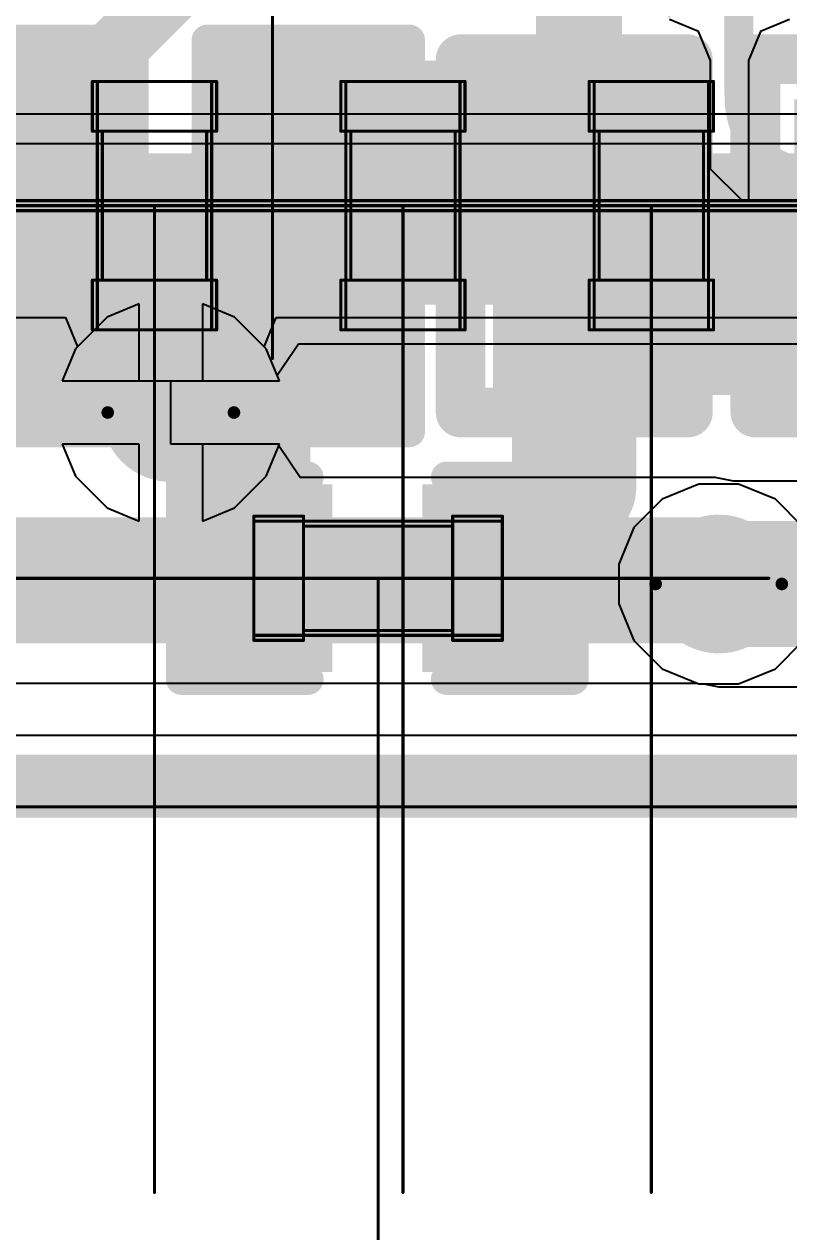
# Model space of a CAD drawing. Header units: inches. Extents: x 0 to 323, y -26 to 38.
# Drawn here: x 14.725 to 17.803, y -1.795 to 3.068 of the extents above; entities that cross this region are included whole.
import ezdxf

# ---------------------------------------------------------------- set-up
doc = ezdxf.new("R2010")
doc.units = ezdxf.units.IN
for name, color, linetype in [('Board Outline', 216, 'Continuous'), ('Bottom Layer', 5, 'Continuous'), ('Bottom Overlay', 54, 'Continuous'), ('Bottom Solder', 6, 'Continuous'), ('Drill Drawing', 1, 'Continuous'), ('GND', 76, 'Continuous'), ('Mechanical 3', 76, 'Continuous'), ('Power', 16, 'Continuous'), ('Top Layer', 1, 'Continuous'), ('Top Overlay', 2, 'Continuous'), ('Top Paste', 8, 'Continuous'), ('Top Solder', 216, 'Continuous'), ('Via Holes', 16, 'Continuous')]:
    doc.layers.add(name, color=color, linetype=linetype)
doc.styles.add('Arial', font='', dxfattribs={"height": 0.2})
doc.styles.get('Arial').set_extended_font_data('Arial')

# ---------------------------------------------------------------- blocks, each defined once
blk = doc.blocks.new('C___0402_13')
at = {"layer": 'Top Layer'}
for points in [[(-0.6985, -0.3175), (-0.6985, 0.3175), (-0.2413, 0.3175), (-0.2413, -0.3175)], [(0.2413, -0.3175), (0.2413, 0.3175), (0.6985, 0.3175), (0.6985, -0.3175)]]:
    blk.add_hatch(color=1, dxfattribs=at).paths.add_polyline_path(points)
at = {"layer": 'Top Paste'}
for points in [[(-0.6985, -0.3175), (-0.6985, 0.3175), (-0.2413, 0.3175), (-0.2413, -0.3175)], [(0.2413, -0.3175), (0.2413, 0.3175), (0.6985, 0.3175), (0.6985, -0.3175)]]:
    blk.add_hatch(color=8, dxfattribs=at).paths.add_polyline_path(points)
at = {"layer": 'Top Solder'}
for points in [[(-0.7585, -0.3775), (-0.7585, 0.3775), (-0.1813, 0.3775), (-0.1813, -0.3775)], [(0.1813, -0.3775), (0.1813, 0.3775), (0.7585, 0.3775), (0.7585, -0.3775)]]:
    blk.add_hatch(color=216, dxfattribs=at).paths.add_polyline_path(points)
at = {"layer": 'Top Overlay', "const_width": 0.127}
for points in [[(-0.2794, 0.4064), (-0.7874, 0.4064)], [(-0.7874, -0.4064), (-0.7874, 0.4064)], [(0.7874, 0.4064), (0.2794, 0.4064)], [(0.7874, -0.4064), (0.7874, 0.4064)], [(-0.2794, -0.4064), (-0.7874, -0.4064)], [(0.7874, -0.4064), (0.2794, -0.4064)]]:
    blk.add_lwpolyline(points, dxfattribs=at)
at = {"layer": 'Top Overlay', "const_width": 0.0635}
for points in [[(-0.8191, 0.4064, 1), (-0.7556, 0.4064, 1)], [(-0.8191, 0.4064, 1), (-0.7556, 0.4064, 1)], [(-0.3111, 0.4064, 1), (-0.2477, 0.4064, 1)], [(0.2477, 0.4064, 1), (0.3111, 0.4064, 1)], [(0.7556, 0.4064, 1), (0.8191, 0.4064, 1)], [(0.7556, 0.4064, 1), (0.8191, 0.4064, 1)], [(-0.8191, -0.4064, 1), (-0.7556, -0.4064, 1)], [(-0.8191, -0.4064, 1), (-0.7556, -0.4064, 1)], [(-0.3111, -0.4064, 1), (-0.2477, -0.4064, 1)], [(0.2477, -0.4064, 1), (0.3111, -0.4064, 1)], [(0.7556, -0.4064, 1), (0.8191, -0.4064, 1)], [(0.7556, -0.4064, 1), (0.8191, -0.4064, 1)]]:
    blk.add_lwpolyline(points, format="xyb", close=True, dxfattribs=at)
blk = doc.blocks.new('IND_0402_26')
at = {"layer": 'Top Layer'}
for points in [[(-0.55, 0.3), (-0.15, 0.3), (-0.15, -0.3), (-0.55, -0.3)], [(0.15, 0.3), (0.55, 0.3), (0.55, -0.3), (0.15, -0.3)]]:
    blk.add_hatch(color=1, dxfattribs=at).paths.add_polyline_path(points)
at = {"layer": 'Top Paste'}
for points in [[(-0.55, 0.3), (-0.15, 0.3), (-0.15, -0.3), (-0.55, -0.3)], [(0.15, 0.3), (0.55, 0.3), (0.55, -0.3), (0.15, -0.3)]]:
    blk.add_hatch(color=8, dxfattribs=at).paths.add_polyline_path(points)
at = {"layer": 'Top Solder'}
for points in [[(-0.55, 0.3), (-0.15, 0.3), (-0.15, -0.3), (-0.55, -0.3)], [(0.15, 0.3), (0.55, 0.3), (0.55, -0.3), (0.15, -0.3)]]:
    blk.add_hatch(color=216, dxfattribs=at).paths.add_polyline_path(points)
at = {"layer": 'Top Overlay', "const_width": 0.2}
for points in [[(-0.3048, 0.4572), (-0.7112, 0.4572)], [(-0.7112, -0.4572), (-0.7112, 0.4572)], [(0.7112, 0.4572), (-0.3048, 0.4572)], [(0.7112, -0.4572), (0.7112, 0.4572)], [(-0.3048, -0.4572), (-0.7112, -0.4572)], [(0.7112, -0.4572), (-0.3048, -0.4572)]]:
    blk.add_lwpolyline(points, dxfattribs=at)
at = {"layer": 'Top Overlay', "const_width": 0.1}
for points in [[(-0.7612, 0.4572, 1), (-0.6612, 0.4572, 1)], [(-0.7612, 0.4572, 1), (-0.6612, 0.4572, 1)], [(-0.3548, 0.4572, 1), (-0.2548, 0.4572, 1)], [(-0.3548, 0.4572, 1), (-0.2548, 0.4572, 1)], [(0.6612, 0.4572, 1), (0.7612, 0.4572, 1)], [(0.6612, 0.4572, 1), (0.7612, 0.4572, 1)], [(-0.7612, -0.4572, 1), (-0.6612, -0.4572, 1)], [(-0.7612, -0.4572, 1), (-0.6612, -0.4572, 1)], [(-0.3548, -0.4572, 1), (-0.2548, -0.4572, 1)], [(-0.3548, -0.4572, 1), (-0.2548, -0.4572, 1)], [(0.6612, -0.4572, 1), (0.7612, -0.4572, 1)], [(0.6612, -0.4572, 1), (0.7612, -0.4572, 1)]]:
    blk.add_lwpolyline(points, format="xyb", close=True, dxfattribs=at)
blk = doc.blocks.new('IND_0402_27')
at = {"layer": 'Top Layer'}
for points in [[(-0.55, 0.3), (-0.15, 0.3), (-0.15, -0.3), (-0.55, -0.3)], [(0.15, 0.3), (0.55, 0.3), (0.55, -0.3), (0.15, -0.3)]]:
    blk.add_hatch(color=1, dxfattribs=at).paths.add_polyline_path(points)
at = {"layer": 'Top Paste'}
for points in [[(-0.55, 0.3), (-0.15, 0.3), (-0.15, -0.3), (-0.55, -0.3)], [(0.15, 0.3), (0.55, 0.3), (0.55, -0.3), (0.15, -0.3)]]:
    blk.add_hatch(color=8, dxfattribs=at).paths.add_polyline_path(points)
at = {"layer": 'Top Solder'}
for points in [[(-0.55, 0.3), (-0.15, 0.3), (-0.15, -0.3), (-0.55, -0.3)], [(0.15, 0.3), (0.55, 0.3), (0.55, -0.3), (0.15, -0.3)]]:
    blk.add_hatch(color=216, dxfattribs=at).paths.add_polyline_path(points)
at = {"layer": 'Top Overlay', "const_width": 0.2}
for points in [[(-0.3048, 0.4572), (-0.7112, 0.4572)], [(-0.7112, -0.4572), (-0.7112, 0.4572)], [(0.7112, 0.4572), (-0.3048, 0.4572)], [(0.7112, -0.4572), (0.7112, 0.4572)], [(-0.3048, -0.4572), (-0.7112, -0.4572)], [(0.7112, -0.4572), (-0.3048, -0.4572)]]:
    blk.add_lwpolyline(points, dxfattribs=at)
at = {"layer": 'Top Overlay', "const_width": 0.1}
for points in [[(-0.7612, 0.4572, 1), (-0.6612, 0.4572, 1)], [(-0.7612, 0.4572, 1), (-0.6612, 0.4572, 1)], [(-0.3548, 0.4572, 1), (-0.2548, 0.4572, 1)], [(-0.3548, 0.4572, 1), (-0.2548, 0.4572, 1)], [(0.6612, 0.4572, 1), (0.7612, 0.4572, 1)], [(0.6612, 0.4572, 1), (0.7612, 0.4572, 1)], [(-0.7612, -0.4572, 1), (-0.6612, -0.4572, 1)], [(-0.7612, -0.4572, 1), (-0.6612, -0.4572, 1)], [(-0.3548, -0.4572, 1), (-0.2548, -0.4572, 1)], [(-0.3548, -0.4572, 1), (-0.2548, -0.4572, 1)], [(0.6612, -0.4572, 1), (0.7612, -0.4572, 1)], [(0.6612, -0.4572, 1), (0.7612, -0.4572, 1)]]:
    blk.add_lwpolyline(points, format="xyb", close=True, dxfattribs=at)
blk = doc.blocks.new('C___0402_33')
at = {"layer": 'Top Layer'}
for points in [[(-0.6985, -0.3175), (-0.6985, 0.3175), (-0.2413, 0.3175), (-0.2413, -0.3175)], [(0.2413, -0.3175), (0.2413, 0.3175), (0.6985, 0.3175), (0.6985, -0.3175)]]:
    blk.add_hatch(color=1, dxfattribs=at).paths.add_polyline_path(points)
at = {"layer": 'Top Paste'}
for points in [[(-0.6985, -0.3175), (-0.6985, 0.3175), (-0.2413, 0.3175), (-0.2413, -0.3175)], [(0.2413, -0.3175), (0.2413, 0.3175), (0.6985, 0.3175), (0.6985, -0.3175)]]:
    blk.add_hatch(color=8, dxfattribs=at).paths.add_polyline_path(points)
at = {"layer": 'Top Solder'}
for points in [[(-0.7585, -0.3775), (-0.7585, 0.3775), (-0.1813, 0.3775), (-0.1813, -0.3775)], [(0.1813, -0.3775), (0.1813, 0.3775), (0.7585, 0.3775), (0.7585, -0.3775)]]:
    blk.add_hatch(color=216, dxfattribs=at).paths.add_polyline_path(points)
at = {"layer": 'Top Overlay', "const_width": 0.127}
for points in [[(-0.2794, 0.4064), (-0.7874, 0.4064)], [(-0.7874, -0.4064), (-0.7874, 0.4064)], [(0.7874, 0.4064), (0.2794, 0.4064)], [(0.7874, -0.4064), (0.7874, 0.4064)], [(-0.2794, -0.4064), (-0.7874, -0.4064)], [(0.7874, -0.4064), (0.2794, -0.4064)]]:
    blk.add_lwpolyline(points, dxfattribs=at)
at = {"layer": 'Top Overlay', "const_width": 0.0635}
for points in [[(-0.8191, 0.4064, 1), (-0.7556, 0.4064, 1)], [(-0.8191, 0.4064, 1), (-0.7556, 0.4064, 1)], [(-0.3111, 0.4064, 1), (-0.2477, 0.4064, 1)], [(0.2477, 0.4064, 1), (0.3111, 0.4064, 1)], [(0.7556, 0.4064, 1), (0.8191, 0.4064, 1)], [(0.7556, 0.4064, 1), (0.8191, 0.4064, 1)], [(-0.8191, -0.4064, 1), (-0.7556, -0.4064, 1)], [(-0.8191, -0.4064, 1), (-0.7556, -0.4064, 1)], [(-0.3111, -0.4064, 1), (-0.2477, -0.4064, 1)], [(0.2477, -0.4064, 1), (0.3111, -0.4064, 1)], [(0.7556, -0.4064, 1), (0.8191, -0.4064, 1)], [(0.7556, -0.4064, 1), (0.8191, -0.4064, 1)]]:
    blk.add_lwpolyline(points, format="xyb", close=True, dxfattribs=at)
blk = doc.blocks.new('C___0402_35')
at = {"layer": 'Top Layer'}
for points in [[(-0.6985, -0.3175), (-0.6985, 0.3175), (-0.2413, 0.3175), (-0.2413, -0.3175)], [(0.2413, -0.3175), (0.2413, 0.3175), (0.6985, 0.3175), (0.6985, -0.3175)]]:
    blk.add_hatch(color=1, dxfattribs=at).paths.add_polyline_path(points)
at = {"layer": 'Top Paste'}
for points in [[(-0.6985, -0.3175), (-0.6985, 0.3175), (-0.2413, 0.3175), (-0.2413, -0.3175)], [(0.2413, -0.3175), (0.2413, 0.3175), (0.6985, 0.3175), (0.6985, -0.3175)]]:
    blk.add_hatch(color=8, dxfattribs=at).paths.add_polyline_path(points)
at = {"layer": 'Top Solder'}
for points in [[(-0.7585, -0.3775), (-0.7585, 0.3775), (-0.1813, 0.3775), (-0.1813, -0.3775)], [(0.1813, -0.3775), (0.1813, 0.3775), (0.7585, 0.3775), (0.7585, -0.3775)]]:
    blk.add_hatch(color=216, dxfattribs=at).paths.add_polyline_path(points)
at = {"layer": 'Top Overlay', "const_width": 0.127}
for points in [[(-0.7874, 0.4064), (-0.7874, -0.4064)], [(-0.2794, 0.4064), (-0.7874, 0.4064)], [(0.7874, 0.4064), (0.2794, 0.4064)], [(0.7874, 0.4064), (0.7874, -0.4064)], [(-0.2794, -0.4064), (-0.7874, -0.4064)], [(0.7874, -0.4064), (0.2794, -0.4064)]]:
    blk.add_lwpolyline(points, dxfattribs=at)
at = {"layer": 'Top Overlay', "const_width": 0.0635}
for points in [[(-0.8191, 0.4064, 1), (-0.7556, 0.4064, 1)], [(-0.8191, 0.4064, 1), (-0.7556, 0.4064, 1)], [(-0.3111, 0.4064, 1), (-0.2477, 0.4064, 1)], [(0.2477, 0.4064, 1), (0.3111, 0.4064, 1)], [(0.7556, 0.4064, 1), (0.8191, 0.4064, 1)], [(0.7556, 0.4064, 1), (0.8191, 0.4064, 1)], [(-0.8191, -0.4064, 1), (-0.7556, -0.4064, 1)], [(-0.8191, -0.4064, 1), (-0.7556, -0.4064, 1)], [(-0.3111, -0.4064, 1), (-0.2477, -0.4064, 1)], [(0.2477, -0.4064, 1), (0.3111, -0.4064, 1)], [(0.7556, -0.4064, 1), (0.8191, -0.4064, 1)], [(0.7556, -0.4064, 1), (0.8191, -0.4064, 1)]]:
    blk.add_lwpolyline(points, format="xyb", close=True, dxfattribs=at)

msp = doc.modelspace()

# ---------------------------------------------------------------- hatches: boundary and pattern name
at = {"layer": 'Bottom Layer'}
h = msp.add_hatch(color=5, dxfattribs=at)
edge = h.paths.add_edge_path()
edge.add_arc((15.315, 1.504), 0.25, 0, 360)
h = msp.add_hatch(color=5, dxfattribs=at)
edge = h.paths.add_edge_path()
edge.add_arc((17.5204, 0.8138), 0.25, 0, 360)
at = {"layer": 'Bottom Solder'}
h = msp.add_hatch(color=6, dxfattribs=at)
edge = h.paths.add_edge_path()
edge.add_arc((15.315, 1.504), 0.15, 0, 360)
h = msp.add_hatch(color=6, dxfattribs=at)
edge = h.paths.add_edge_path()
edge.add_arc((17.5204, 0.8138), 0.15, 0, 360)
at = {"layer": 'GND'}
h = msp.add_hatch(color=76, dxfattribs=at)
edge = h.paths.add_edge_path()
edge.add_arc((15.315, 1.504), 0.25, 0, 360)
h = msp.add_hatch(color=76, dxfattribs=at)
edge = h.paths.add_edge_path()
edge.add_arc((17.5204, 0.8138), 0.25, 0, 360)
at = {"layer": 'Power'}
h = msp.add_hatch(color=16, dxfattribs=at)
edge = h.paths.add_edge_path()
edge.add_arc((15.315, 1.504), 0.25, 0, 360)
h = msp.add_hatch(color=16, dxfattribs=at)
edge = h.paths.add_edge_path()
edge.add_arc((17.5204, 0.8138), 0.25, 0, 360)
at = {"layer": 'Top Layer'}
for points in [[(15.5448, 2.3622), (17.3228, 2.3622), (17.3228, 2.921), (15.5448, 2.921)], [(16.6116, 1.5748), (18.4404, 1.5748), (18.4404, 2.1336), (16.6116, 2.1336)], [(13.2801, 1.5167), (16.1859, 1.5167), (16.1859, 2.0374), (13.2801, 2.0374)], [(13.9905, 1.504), (15.9047, 1.504), (15.9047, 2.0374), (13.9905, 2.0374)]]:
    msp.add_hatch(color=1, dxfattribs=at).paths.add_polyline_path(points)
h = msp.add_hatch(color=1, dxfattribs=at)
edge = h.paths.add_edge_path()
edge.add_arc((15.315, 1.504), 0.25, 0, 360)
h = msp.add_hatch(color=1, dxfattribs=at)
edge = h.paths.add_edge_path()
edge.add_arc((17.5204, 0.8138), 0.25, 0, 360)
at = {"layer": 'Top Solder'}
h = msp.add_hatch(color=216, dxfattribs=at)
edge = h.paths.add_edge_path()
edge.add_arc((15.315, 1.504), 0.15, 0, 360)
h = msp.add_hatch(color=216, dxfattribs=at)
edge = h.paths.add_edge_path()
edge.add_arc((17.5204, 0.8138), 0.15, 0, 360)
at = {"layer": 'Via Holes'}
h = msp.add_hatch(color=7, dxfattribs=at)
edge = h.paths.add_edge_path()
edge.add_arc((15.315, 1.504), 0.15, 0, 360)
h = msp.add_hatch(color=7, dxfattribs=at)
edge = h.paths.add_edge_path()
edge.add_arc((17.5204, 0.8138), 0.15, 0, 360)

# ---------------------------------------------------------------- linework, layer by layer
at = {"layer": 'Board Outline', "const_width": 0.254}
msp.add_lwpolyline([(0, 0), (38, 0)], dxfattribs=at)
at = {"layer": 'Bottom Layer'}
for p, q in [((20.3022, 2.5857), (11.7676, 2.5857)), ((14.6672, 1.8865), (14.8906, 1.8865)), ((14.8906, 1.8865), (14.9392, 1.7692)), ((15.6908, 1.7692), (15.7394, 1.8865)), ((15.7394, 1.8865), (19.4478, 1.8865)), ((14.9308, 1.7608), (14.8771, 1.631)), ((14.9392, 1.7692), (14.9308, 1.7608)), ((15.6992, 1.7608), (15.6908, 1.7692)), ((15.7529, 1.631), (15.6992, 1.7608)), ((14.8771, 1.631), (15.7529, 1.631)), ((15.188, 1.377), (14.8771, 1.377)), ((14.8771, 1.377), (14.9308, 1.2473)), ((15.188, 1.0661), (15.188, 1.377)), ((15.7529, 1.377), (15.442, 1.377)), ((15.442, 1.377), (15.442, 1.0661)), ((15.6992, 1.2473), (15.7529, 1.377)), ((14.9308, 1.2473), (15.0583, 1.1198)), ((15.5717, 1.1198), (15.6992, 1.2473)), ((17.4403, 1.2162), (17.2924, 1.155)), ((17.6004, 1.2162), (17.4403, 1.2162)), ((17.7483, 1.155), (17.6004, 1.2162)), ((15.0583, 1.1198), (15.188, 1.0661)), ((15.442, 1.0661), (15.5717, 1.1198)), ((17.2924, 1.155), (17.1793, 1.0418)), ((17.8615, 1.0418), (17.7483, 1.155)), ((17.1793, 1.0418), (17.118, 0.8939)), ((17.118, 0.8939), (17.118, 0.7338)), ((17.118, 0.7338), (17.1793, 0.5859)), ((17.1793, 0.5859), (17.2924, 0.4727)), ((17.7483, 0.4727), (17.8615, 0.5859)), ((17.2924, 0.4727), (17.4403, 0.4114)), ((17.6004, 0.4114), (17.7483, 0.4727)), ((17.4403, 0.4114), (17.6004, 0.4114)), ((21.7238, 0.2032), (8.3343, 0.2032))]:
    msp.add_line(p, q, dxfattribs=at)
at = {"layer": 'Bottom Layer', "const_width": 0.381}
msp.add_lwpolyline([(11.5341, 2.2361), (20.3022, 2.2361)], dxfattribs=at)
at = {"layer": 'Drill Drawing'}
for points, const_width in [([(15.569, 1.504, 1), (15.061, 1.504, 1)], 0.0508), ([(15.0483, 1.504, 1), (15.0737, 1.504, 1)], 0.0254), ([(15.5563, 1.504, 1), (15.5817, 1.504, 1)], 0.0254), ([(17.7744, 0.8138, 1), (17.2664, 0.8138, 1)], 0.0508), ([(17.2537, 0.8138, 1), (17.2791, 0.8138, 1)], 0.0254), ([(17.7617, 0.8138, 1), (17.7871, 0.8138, 1)], 0.0254)]:
    msp.add_lwpolyline(points, format="xyb", close=True, dxfattribs=dict(at, const_width=const_width))
at = {"layer": 'GND'}
for p, q in [((15.188, 1.942), (15.0583, 1.8882)), ((15.188, 1.631), (15.188, 1.942)), ((15.5717, 1.8882), (15.442, 1.942)), ((15.442, 1.942), (15.442, 1.631)), ((15.0583, 1.8882), (14.9308, 1.7608)), ((15.6992, 1.7608), (15.5717, 1.8882)), ((14.9308, 1.7608), (14.8771, 1.631)), ((15.7529, 1.631), (15.6992, 1.7608)), ((14.8771, 1.631), (15.188, 1.631)), ((15.442, 1.631), (15.7529, 1.631)), ((15.188, 1.377), (14.8771, 1.377)), ((14.8771, 1.377), (14.9308, 1.2473)), ((15.188, 1.0661), (15.188, 1.377)), ((15.7529, 1.377), (15.442, 1.377)), ((15.442, 1.377), (15.442, 1.0661)), ((15.6992, 1.2473), (15.7529, 1.377)), ((14.9308, 1.2473), (15.0583, 1.1198)), ((15.5717, 1.1198), (15.6992, 1.2473)), ((17.4403, 1.2162), (17.2924, 1.155)), ((17.6004, 1.2162), (17.4403, 1.2162)), ((17.7483, 1.155), (17.6004, 1.2162)), ((15.0583, 1.1198), (15.188, 1.0661)), ((15.442, 1.0661), (15.5717, 1.1198)), ((17.2924, 1.155), (17.1793, 1.0418)), ((17.8615, 1.0418), (17.7483, 1.155)), ((17.1793, 1.0418), (17.118, 0.8939)), ((17.118, 0.8939), (17.118, 0.7338)), ((17.118, 0.7338), (17.1793, 0.5859)), ((17.1793, 0.5859), (17.2924, 0.4727)), ((17.7483, 0.4727), (17.8615, 0.5859)), ((17.2924, 0.4727), (17.4403, 0.4114)), ((17.6004, 0.4114), (17.7483, 0.4727)), ((17.4403, 0.4114), (17.6004, 0.4114)), ((37.7698, 0.2032), (0.2032, 0.2032))]:
    msp.add_line(p, q, dxfattribs=at)
at = {"layer": 'Mechanical 3', "const_width": 0.0127}
for points in [[(15.7242, 1.7221), (15.7242, 9.6668)], [(15.7242, 1.7221), (15.7242, 9.6668)], [(14.9992, 2.6368), (14.9992, 2.8368)], [(14.9992, 2.8368), (15.0192, 2.8368)], [(15.0192, 2.8368), (15.4792, 2.8368)], [(15.0192, 1.8368), (15.0192, 2.8368)], [(15.4792, 1.8368), (15.4792, 2.8368)], [(15.4792, 2.8368), (15.4992, 2.8368)], [(15.4992, 2.6368), (15.4992, 2.8368)], [(15.9992, 2.8368), (16.0192, 2.8368)], [(15.9992, 2.6368), (15.9992, 2.8368)], [(16.0192, 2.8368), (16.4792, 2.8368)], [(16.0192, 1.8368), (16.0192, 2.8368)], [(16.4792, 2.8368), (16.4992, 2.8368)], [(16.4792, 1.8368), (16.4792, 2.8368)], [(16.4992, 2.6368), (16.4992, 2.8368)], [(16.9992, 2.8368), (17.0192, 2.8368)], [(16.9992, 2.6368), (16.9992, 2.8368)], [(17.0192, 1.8368), (17.0192, 2.8368)], [(17.0192, 2.8368), (17.4792, 2.8368)], [(17.4792, 1.8368), (17.4792, 2.8368)], [(17.4792, 2.8368), (17.4992, 2.8368)], [(17.4992, 2.6368), (17.4992, 2.8368)], [(14.9992, 2.6368), (15.0192, 2.6368)], [(15.0192, 2.6368), (15.4792, 2.6368)], [(15.0392, 2.0368), (15.0392, 2.6368)], [(15.4592, 2.0368), (15.4592, 2.6368)], [(15.4792, 2.6368), (15.4992, 2.6368)], [(15.9992, 2.6368), (16.0192, 2.6368)], [(16.0192, 2.6368), (16.4792, 2.6368)], [(16.0392, 2.0368), (16.0392, 2.6368)], [(16.4592, 2.0368), (16.4592, 2.6368)], [(16.4792, 2.6368), (16.4992, 2.6368)], [(16.9992, 2.6368), (17.0192, 2.6368)], [(17.0192, 2.6368), (17.4792, 2.6368)], [(17.0392, 2.0368), (17.0392, 2.6368)], [(17.4592, 2.0368), (17.4592, 2.6368)], [(17.4792, 2.6368), (17.4992, 2.6368)], [(12.9492, 2.3368), (20.8939, 2.3368)], [(12.9492, 2.3368), (20.8939, 2.3368)], [(13.9492, 2.3568), (21.8939, 2.3568)], [(13.9492, 2.3568), (21.8939, 2.3568)], [(15.2492, -1.6356), (15.2492, 2.3368)], [(15.2492, -1.6356), (15.2492, 2.3368)], [(15.2492, 2.3368), (23.1939, 2.3368)], [(15.2492, 2.3368), (23.1939, 2.3368)], [(16.2492, -1.6356), (16.2492, 2.3368)], [(16.2492, -1.6356), (16.2492, 2.3368)], [(16.2492, 2.3368), (24.1939, 2.3368)], [(16.2492, 2.3368), (24.1939, 2.3368)], [(17.2492, -1.6356), (17.2492, 2.3368)], [(17.2492, -1.6356), (17.2492, 2.3368)], [(17.2492, 2.3368), (25.1939, 2.3368)], [(17.2492, 2.3368), (25.1939, 2.3368)], [(11.7492, 2.3168), (19.6939, 2.3168)], [(11.7492, 2.3168), (19.6939, 2.3168)], [(14.9992, 1.8368), (14.9992, 2.0368)], [(14.9992, 2.0368), (15.0192, 2.0368)], [(15.0192, 2.0368), (15.4792, 2.0368)], [(15.4792, 2.0368), (15.4992, 2.0368)], [(15.4992, 1.8368), (15.4992, 2.0368)], [(15.9992, 2.0368), (16.0192, 2.0368)], [(15.9992, 1.8368), (15.9992, 2.0368)], [(16.0192, 2.0368), (16.4792, 2.0368)], [(16.4792, 2.0368), (16.4992, 2.0368)], [(16.4992, 1.8368), (16.4992, 2.0368)], [(16.9992, 1.8368), (16.9992, 2.0368)], [(16.9992, 2.0368), (17.0192, 2.0368)], [(17.0192, 2.0368), (17.4792, 2.0368)], [(17.4792, 2.0368), (17.4992, 2.0368)], [(17.4992, 1.8368), (17.4992, 2.0368)], [(14.9992, 1.8368), (15.0192, 1.8368)], [(15.0192, 1.8368), (15.4792, 1.8368)], [(15.4792, 1.8368), (15.4992, 1.8368)], [(15.9992, 1.8368), (16.0192, 1.8368)], [(16.0192, 1.8368), (16.4792, 1.8368)], [(16.4792, 1.8368), (16.4992, 1.8368)], [(16.9992, 1.8368), (17.0192, 1.8368)], [(17.0192, 1.8368), (17.4792, 1.8368)], [(17.4792, 1.8368), (17.4992, 1.8368)], [(15.6492, 1.0868), (15.8492, 1.0868)], [(15.6492, 1.0668), (15.6492, 1.0868)], [(15.6492, 0.6068), (15.6492, 1.0668)], [(15.6492, 1.0668), (16.6492, 1.0668)], [(15.8492, 1.0668), (15.8492, 1.0868)], [(15.8492, 0.6068), (15.8492, 1.0668)], [(16.4492, 1.0868), (16.6492, 1.0868)], [(16.4492, 1.0668), (16.4492, 1.0868)], [(16.4492, 0.6068), (16.4492, 1.0668)], [(16.6492, 1.0668), (16.6492, 1.0868)], [(16.6492, 0.6068), (16.6492, 1.0668)], [(15.8492, 1.0468), (16.4492, 1.0468)], [(12.1768, 0.8368), (16.1492, 0.8368)], [(12.1768, 0.8368), (16.1492, 0.8368)], [(13.7492, 0.8368), (17.7216, 0.8368)], [(13.7492, 0.8368), (17.7216, 0.8368)], [(16.1492, -7.1079), (16.1492, 0.8368)], [(16.1492, -7.1079), (16.1492, 0.8368)], [(15.8492, 0.6268), (16.4492, 0.6268)], [(15.6492, 0.6068), (16.6492, 0.6068)], [(15.6492, 0.5868), (15.6492, 0.6068)], [(15.6492, 0.5868), (15.8492, 0.5868)], [(15.8492, 0.5868), (15.8492, 0.6068)], [(16.4492, 0.5868), (16.4492, 0.6068)], [(16.4492, 0.5868), (16.6492, 0.5868)], [(16.6492, 0.5868), (16.6492, 0.6068)], [(1.9992, -0.0832), (35.9992, -0.0832)]]:
    msp.add_lwpolyline(points, dxfattribs=at)
at = {"layer": 'Mechanical 3'}
for points, const_width in [([(14.996, 2.8368, 1), (15.0024, 2.8368, 1)], 0.00635), ([(14.996, 2.8368, 1), (15.0024, 2.8368, 1)], 0.00635), ([(15.016, 2.8368, 1), (15.0224, 2.8368, 1)], 0.00635), ([(15.016, 2.8368, 1), (15.0224, 2.8368, 1)], 0.00635), ([(15.016, 2.8368, 1), (15.0224, 2.8368, 1)], 0.00635), ([(15.476, 2.8368, 1), (15.4824, 2.8368, 1)], 0.00635), ([(15.476, 2.8368, 1), (15.4824, 2.8368, 1)], 0.00635), ([(15.476, 2.8368, 1), (15.4824, 2.8368, 1)], 0.00635), ([(15.496, 2.8368, 1), (15.5024, 2.8368, 1)], 0.00635), ([(15.496, 2.8368, 1), (15.5024, 2.8368, 1)], 0.00635), ([(15.996, 2.8368, 1), (16.0024, 2.8368, 1)], 0.00635), ([(15.996, 2.8368, 1), (16.0024, 2.8368, 1)], 0.00635), ([(16.016, 2.8368, 1), (16.0224, 2.8368, 1)], 0.00635), ([(16.016, 2.8368, 1), (16.0224, 2.8368, 1)], 0.00635), ([(16.016, 2.8368, 1), (16.0224, 2.8368, 1)], 0.00635), ([(16.476, 2.8368, 1), (16.4824, 2.8368, 1)], 0.00635), ([(16.476, 2.8368, 1), (16.4824, 2.8368, 1)], 0.00635), ([(16.476, 2.8368, 1), (16.4824, 2.8368, 1)], 0.00635), ([(16.496, 2.8368, 1), (16.5024, 2.8368, 1)], 0.00635), ([(16.496, 2.8368, 1), (16.5024, 2.8368, 1)], 0.00635), ([(16.996, 2.8368, 1), (17.0024, 2.8368, 1)], 0.00635), ([(16.996, 2.8368, 1), (17.0024, 2.8368, 1)], 0.00635), ([(17.016, 2.8368, 1), (17.0224, 2.8368, 1)], 0.00635), ([(17.016, 2.8368, 1), (17.0224, 2.8368, 1)], 0.00635), ([(17.016, 2.8368, 1), (17.0224, 2.8368, 1)], 0.00635), ([(17.476, 2.8368, 1), (17.4824, 2.8368, 1)], 0.00635), ([(17.476, 2.8368, 1), (17.4824, 2.8368, 1)], 0.00635), ([(17.476, 2.8368, 1), (17.4824, 2.8368, 1)], 0.00635), ([(17.496, 2.8368, 1), (17.5024, 2.8368, 1)], 0.00635), ([(17.496, 2.8368, 1), (17.5024, 2.8368, 1)], 0.00635), ([(14.996, 2.6368, 1), (15.0024, 2.6368, 1)], 0.00635), ([(14.996, 2.6368, 1), (15.0024, 2.6368, 1)], 0.00635), ([(15.016, 2.6368, 1), (15.0224, 2.6368, 1)], 0.00635), ([(15.016, 2.6368, 1), (15.0224, 2.6368, 1)], 0.00635), ([(15.036, 2.6368, 1), (15.0424, 2.6368, 1)], 0.00635), ([(15.456, 2.6368, 1), (15.4624, 2.6368, 1)], 0.00635), ([(15.476, 2.6368, 1), (15.4824, 2.6368, 1)], 0.00635), ([(15.476, 2.6368, 1), (15.4824, 2.6368, 1)], 0.00635), ([(15.496, 2.6368, 1), (15.5024, 2.6368, 1)], 0.00635), ([(15.496, 2.6368, 1), (15.5024, 2.6368, 1)], 0.00635), ([(15.996, 2.6368, 1), (16.0024, 2.6368, 1)], 0.00635), ([(15.996, 2.6368, 1), (16.0024, 2.6368, 1)], 0.00635), ([(16.016, 2.6368, 1), (16.0224, 2.6368, 1)], 0.00635), ([(16.016, 2.6368, 1), (16.0224, 2.6368, 1)], 0.00635), ([(16.036, 2.6368, 1), (16.0424, 2.6368, 1)], 0.00635), ([(16.456, 2.6368, 1), (16.4624, 2.6368, 1)], 0.00635), ([(16.476, 2.6368, 1), (16.4824, 2.6368, 1)], 0.00635), ([(16.476, 2.6368, 1), (16.4824, 2.6368, 1)], 0.00635), ([(16.496, 2.6368, 1), (16.5024, 2.6368, 1)], 0.00635), ([(16.496, 2.6368, 1), (16.5024, 2.6368, 1)], 0.00635), ([(16.996, 2.6368, 1), (17.0024, 2.6368, 1)], 0.00635), ([(16.996, 2.6368, 1), (17.0024, 2.6368, 1)], 0.00635), ([(17.016, 2.6368, 1), (17.0224, 2.6368, 1)], 0.00635), ([(17.016, 2.6368, 1), (17.0224, 2.6368, 1)], 0.00635), ([(17.036, 2.6368, 1), (17.0424, 2.6368, 1)], 0.00635), ([(17.456, 2.6368, 1), (17.4624, 2.6368, 1)], 0.00635), ([(17.476, 2.6368, 1), (17.4824, 2.6368, 1)], 0.00635), ([(17.476, 2.6368, 1), (17.4824, 2.6368, 1)], 0.00635), ([(17.496, 2.6368, 1), (17.5024, 2.6368, 1)], 0.00635), ([(17.496, 2.6368, 1), (17.5024, 2.6368, 1)], 0.00635), ([(15.246, 2.3368, 1), (15.2524, 2.3368, 1)], 0.00635), ([(15.246, 2.3368, 1), (15.2524, 2.3368, 1)], 0.00635), ([(15.246, 2.3368, 1), (15.2524, 2.3368, 1)], 0.00635), ([(15.246, 2.3368, 1), (15.2524, 2.3368, 1)], 0.00635), ([(15.2524, 2.3368, 1), (15.246, 2.3368, 1)], 0.00635), ([(15.2524, 2.3368, 1), (15.246, 2.3368, 1)], 0.00635), ([(15.2444, 2.3368, 1), (15.2476, 2.3368, 1)], 0.00317), ([(15.2444, 2.3368, 1), (15.2476, 2.3368, 1)], 0.00317), ([(15.2508, 2.3368, 1), (15.254, 2.3368, 1)], 0.00317), ([(15.2508, 2.3368, 1), (15.254, 2.3368, 1)], 0.00317), ([(16.246, 2.3368, 1), (16.2524, 2.3368, 1)], 0.00635), ([(16.246, 2.3368, 1), (16.2524, 2.3368, 1)], 0.00635), ([(16.246, 2.3368, 1), (16.2524, 2.3368, 1)], 0.00635), ([(16.246, 2.3368, 1), (16.2524, 2.3368, 1)], 0.00635), ([(16.2524, 2.3368, 1), (16.246, 2.3368, 1)], 0.00635), ([(16.2524, 2.3368, 1), (16.246, 2.3368, 1)], 0.00635), ([(16.2444, 2.3368, 1), (16.2476, 2.3368, 1)], 0.00317), ([(16.2444, 2.3368, 1), (16.2476, 2.3368, 1)], 0.00317), ([(16.2508, 2.3368, 1), (16.254, 2.3368, 1)], 0.00317), ([(16.2508, 2.3368, 1), (16.254, 2.3368, 1)], 0.00317), ([(17.246, 2.3368, 1), (17.2524, 2.3368, 1)], 0.00635), ([(17.246, 2.3368, 1), (17.2524, 2.3368, 1)], 0.00635), ([(17.246, 2.3368, 1), (17.2524, 2.3368, 1)], 0.00635), ([(17.246, 2.3368, 1), (17.2524, 2.3368, 1)], 0.00635), ([(17.2524, 2.3368, 1), (17.246, 2.3368, 1)], 0.00635), ([(17.2524, 2.3368, 1), (17.246, 2.3368, 1)], 0.00635), ([(17.2444, 2.3368, 1), (17.2476, 2.3368, 1)], 0.00317), ([(17.2444, 2.3368, 1), (17.2476, 2.3368, 1)], 0.00317), ([(17.2508, 2.3368, 1), (17.254, 2.3368, 1)], 0.00317), ([(17.2508, 2.3368, 1), (17.254, 2.3368, 1)], 0.00317), ([(14.996, 2.0368, 1), (15.0024, 2.0368, 1)], 0.00635), ([(14.996, 2.0368, 1), (15.0024, 2.0368, 1)], 0.00635), ([(15.016, 2.0368, 1), (15.0224, 2.0368, 1)], 0.00635), ([(15.016, 2.0368, 1), (15.0224, 2.0368, 1)], 0.00635), ([(15.036, 2.0368, 1), (15.0424, 2.0368, 1)], 0.00635), ([(15.456, 2.0368, 1), (15.4624, 2.0368, 1)], 0.00635), ([(15.476, 2.0368, 1), (15.4824, 2.0368, 1)], 0.00635), ([(15.476, 2.0368, 1), (15.4824, 2.0368, 1)], 0.00635), ([(15.496, 2.0368, 1), (15.5024, 2.0368, 1)], 0.00635), ([(15.496, 2.0368, 1), (15.5024, 2.0368, 1)], 0.00635), ([(15.996, 2.0368, 1), (16.0024, 2.0368, 1)], 0.00635), ([(15.996, 2.0368, 1), (16.0024, 2.0368, 1)], 0.00635), ([(16.016, 2.0368, 1), (16.0224, 2.0368, 1)], 0.00635), ([(16.016, 2.0368, 1), (16.0224, 2.0368, 1)], 0.00635), ([(16.036, 2.0368, 1), (16.0424, 2.0368, 1)], 0.00635), ([(16.456, 2.0368, 1), (16.4624, 2.0368, 1)], 0.00635), ([(16.476, 2.0368, 1), (16.4824, 2.0368, 1)], 0.00635), ([(16.476, 2.0368, 1), (16.4824, 2.0368, 1)], 0.00635), ([(16.496, 2.0368, 1), (16.5024, 2.0368, 1)], 0.00635), ([(16.496, 2.0368, 1), (16.5024, 2.0368, 1)], 0.00635), ([(16.996, 2.0368, 1), (17.0024, 2.0368, 1)], 0.00635), ([(16.996, 2.0368, 1), (17.0024, 2.0368, 1)], 0.00635), ([(17.016, 2.0368, 1), (17.0224, 2.0368, 1)], 0.00635), ([(17.016, 2.0368, 1), (17.0224, 2.0368, 1)], 0.00635), ([(17.036, 2.0368, 1), (17.0424, 2.0368, 1)], 0.00635), ([(17.456, 2.0368, 1), (17.4624, 2.0368, 1)], 0.00635), ([(17.476, 2.0368, 1), (17.4824, 2.0368, 1)], 0.00635), ([(17.476, 2.0368, 1), (17.4824, 2.0368, 1)], 0.00635), ([(17.496, 2.0368, 1), (17.5024, 2.0368, 1)], 0.00635), ([(17.496, 2.0368, 1), (17.5024, 2.0368, 1)], 0.00635), ([(14.996, 1.8368, 1), (15.0024, 1.8368, 1)], 0.00635), ([(14.996, 1.8368, 1), (15.0024, 1.8368, 1)], 0.00635), ([(15.016, 1.8368, 1), (15.0224, 1.8368, 1)], 0.00635), ([(15.016, 1.8368, 1), (15.0224, 1.8368, 1)], 0.00635), ([(15.016, 1.8368, 1), (15.0224, 1.8368, 1)], 0.00635), ([(15.476, 1.8368, 1), (15.4824, 1.8368, 1)], 0.00635), ([(15.476, 1.8368, 1), (15.4824, 1.8368, 1)], 0.00635), ([(15.476, 1.8368, 1), (15.4824, 1.8368, 1)], 0.00635), ([(15.496, 1.8368, 1), (15.5024, 1.8368, 1)], 0.00635), ([(15.496, 1.8368, 1), (15.5024, 1.8368, 1)], 0.00635), ([(15.996, 1.8368, 1), (16.0024, 1.8368, 1)], 0.00635), ([(15.996, 1.8368, 1), (16.0024, 1.8368, 1)], 0.00635), ([(16.016, 1.8368, 1), (16.0224, 1.8368, 1)], 0.00635), ([(16.016, 1.8368, 1), (16.0224, 1.8368, 1)], 0.00635), ([(16.016, 1.8368, 1), (16.0224, 1.8368, 1)], 0.00635), ([(16.476, 1.8368, 1), (16.4824, 1.8368, 1)], 0.00635), ([(16.476, 1.8368, 1), (16.4824, 1.8368, 1)], 0.00635), ([(16.476, 1.8368, 1), (16.4824, 1.8368, 1)], 0.00635), ([(16.496, 1.8368, 1), (16.5024, 1.8368, 1)], 0.00635), ([(16.496, 1.8368, 1), (16.5024, 1.8368, 1)], 0.00635), ([(16.996, 1.8368, 1), (17.0024, 1.8368, 1)], 0.00635), ([(16.996, 1.8368, 1), (17.0024, 1.8368, 1)], 0.00635), ([(17.016, 1.8368, 1), (17.0224, 1.8368, 1)], 0.00635), ([(17.016, 1.8368, 1), (17.0224, 1.8368, 1)], 0.00635), ([(17.016, 1.8368, 1), (17.0224, 1.8368, 1)], 0.00635), ([(17.476, 1.8368, 1), (17.4824, 1.8368, 1)], 0.00635), ([(17.476, 1.8368, 1), (17.4824, 1.8368, 1)], 0.00635), ([(17.476, 1.8368, 1), (17.4824, 1.8368, 1)], 0.00635), ([(17.496, 1.8368, 1), (17.5024, 1.8368, 1)], 0.00635), ([(17.496, 1.8368, 1), (17.5024, 1.8368, 1)], 0.00635), ([(15.721, 1.7221, 1), (15.7274, 1.7221, 1)], 0.00635), ([(15.721, 1.7221, 1), (15.7274, 1.7221, 1)], 0.00635), ([(15.646, 1.0868, 1), (15.6524, 1.0868, 1)], 0.00635), ([(15.646, 1.0868, 1), (15.6524, 1.0868, 1)], 0.00635), ([(15.646, 1.0668, 1), (15.6524, 1.0668, 1)], 0.00635), ([(15.646, 1.0668, 1), (15.6524, 1.0668, 1)], 0.00635), ([(15.646, 1.0668, 1), (15.6524, 1.0668, 1)], 0.00635), ([(15.846, 1.0868, 1), (15.8524, 1.0868, 1)], 0.00635), ([(15.846, 1.0868, 1), (15.8524, 1.0868, 1)], 0.00635), ([(15.846, 1.0668, 1), (15.8524, 1.0668, 1)], 0.00635), ([(15.846, 1.0668, 1), (15.8524, 1.0668, 1)], 0.00635), ([(16.446, 1.0868, 1), (16.4524, 1.0868, 1)], 0.00635), ([(16.446, 1.0868, 1), (16.4524, 1.0868, 1)], 0.00635), ([(16.446, 1.0668, 1), (16.4524, 1.0668, 1)], 0.00635), ([(16.446, 1.0668, 1), (16.4524, 1.0668, 1)], 0.00635), ([(16.646, 1.0868, 1), (16.6524, 1.0868, 1)], 0.00635), ([(16.646, 1.0868, 1), (16.6524, 1.0868, 1)], 0.00635), ([(16.646, 1.0668, 1), (16.6524, 1.0668, 1)], 0.00635), ([(16.646, 1.0668, 1), (16.6524, 1.0668, 1)], 0.00635), ([(16.646, 1.0668, 1), (16.6524, 1.0668, 1)], 0.00635), ([(15.846, 1.0468, 1), (15.8524, 1.0468, 1)], 0.00635), ([(16.446, 1.0468, 1), (16.4524, 1.0468, 1)], 0.00635), ([(16.146, 0.8368, 1), (16.1524, 0.8368, 1)], 0.00635), ([(16.146, 0.8368, 1), (16.1524, 0.8368, 1)], 0.00635), ([(16.146, 0.8368, 1), (16.1524, 0.8368, 1)], 0.00635), ([(16.146, 0.8368, 1), (16.1524, 0.8368, 1)], 0.00635), ([(16.1524, 0.8368, 1), (16.146, 0.8368, 1)], 0.00635), ([(16.1524, 0.8368, 1), (16.146, 0.8368, 1)], 0.00635), ([(16.1444, 0.8368, 1), (16.1476, 0.8368, 1)], 0.00317), ([(16.1444, 0.8368, 1), (16.1476, 0.8368, 1)], 0.00317), ([(16.1508, 0.8368, 1), (16.154, 0.8368, 1)], 0.00317), ([(16.1508, 0.8368, 1), (16.154, 0.8368, 1)], 0.00317), ([(17.7184, 0.8368, 1), (17.7247, 0.8368, 1)], 0.00635), ([(17.7184, 0.8368, 1), (17.7247, 0.8368, 1)], 0.00635), ([(15.846, 0.6268, 1), (15.8524, 0.6268, 1)], 0.00635), ([(16.446, 0.6268, 1), (16.4524, 0.6268, 1)], 0.00635), ([(15.646, 0.6068, 1), (15.6524, 0.6068, 1)], 0.00635), ([(15.646, 0.6068, 1), (15.6524, 0.6068, 1)], 0.00635), ([(15.646, 0.6068, 1), (15.6524, 0.6068, 1)], 0.00635), ([(15.646, 0.5868, 1), (15.6524, 0.5868, 1)], 0.00635), ([(15.646, 0.5868, 1), (15.6524, 0.5868, 1)], 0.00635), ([(15.846, 0.6068, 1), (15.8524, 0.6068, 1)], 0.00635), ([(15.846, 0.6068, 1), (15.8524, 0.6068, 1)], 0.00635), ([(15.846, 0.5868, 1), (15.8524, 0.5868, 1)], 0.00635), ([(15.846, 0.5868, 1), (15.8524, 0.5868, 1)], 0.00635), ([(16.446, 0.6068, 1), (16.4524, 0.6068, 1)], 0.00635), ([(16.446, 0.6068, 1), (16.4524, 0.6068, 1)], 0.00635), ([(16.446, 0.5868, 1), (16.4524, 0.5868, 1)], 0.00635), ([(16.446, 0.5868, 1), (16.4524, 0.5868, 1)], 0.00635), ([(16.646, 0.6068, 1), (16.6524, 0.6068, 1)], 0.00635), ([(16.646, 0.6068, 1), (16.6524, 0.6068, 1)], 0.00635), ([(16.646, 0.6068, 1), (16.6524, 0.6068, 1)], 0.00635), ([(16.646, 0.5868, 1), (16.6524, 0.5868, 1)], 0.00635), ([(16.646, 0.5868, 1), (16.6524, 0.5868, 1)], 0.00635), ([(15.246, -1.6356, 1), (15.2524, -1.6356, 1)], 0.00635), ([(15.246, -1.6356, 1), (15.2524, -1.6356, 1)], 0.00635), ([(16.246, -1.6356, 1), (16.2524, -1.6356, 1)], 0.00635), ([(16.246, -1.6356, 1), (16.2524, -1.6356, 1)], 0.00635), ([(17.246, -1.6356, 1), (17.2524, -1.6356, 1)], 0.00635), ([(17.246, -1.6356, 1), (17.2524, -1.6356, 1)], 0.00635)]:
    msp.add_lwpolyline(points, format="xyb", close=True, dxfattribs=dict(at, const_width=const_width))
at = {"layer": 'Power'}
for p, q in [((19.2566, 2.7054), (11.9174, 2.7054)), ((15.7434, 1.654), (15.8283, 1.781)), ((15.8283, 1.781), (19.37, 1.781)), ((15.7529, 1.631), (15.7434, 1.654)), ((15.315, 1.377), (15.315, 1.631)), ((15.315, 1.631), (15.7529, 1.631)), ((15.7529, 1.377), (15.315, 1.377)), ((15.7501, 1.3701), (15.7529, 1.377)), ((15.8349, 1.2431), (15.7501, 1.3701)), ((17.5055, 1.2431), (15.8349, 1.2431)), ((17.5804, 1.2282), (17.5055, 1.2431)), ((19.3851, 1.2282), (17.5804, 1.2282)), ((12.1549, 0.4144), (17.4332, 0.4144)), ((17.4332, 0.4144), (17.4403, 0.4114)), ((17.4403, 0.4114), (17.4602, 0.4114)), ((17.4602, 0.4114), (17.5204, 0.3995)), ((17.5204, 0.3995), (28.7726, 0.3995)), ((37.7698, 0.2032), (0.2032, 0.2032))]:
    msp.add_line(p, q, dxfattribs=at)
for points, const_width in [([(11.8127, 2.4438), (17.5409, 2.4438)], 0.2083), ([(17.5409, 2.4438), (24.9005, 2.4438)], 0.2083), ([(11.9965, 2.0426), (23.5257, 2.0426)], 0.2083), ([(12.1549, 0.8287), (17.5055, 0.8287)], 0.508), ([(17.5055, 0.8287), (17.5204, 0.8138)], 0.508), ([(17.5204, 0.8138), (28.7726, 0.8138)], 0.508)]:
    msp.add_lwpolyline(points, dxfattribs=dict(at, const_width=const_width))
for points, const_width in [([(17.4888, 2.4438, 1), (17.5929, 2.4438, 1)], 0.1041), ([(17.4888, 2.4438, 1), (17.5929, 2.4438, 1)], 0.1041), ([(17.3785, 0.8287, 1), (17.6325, 0.8287, 1)], 0.254), ([(17.3785, 0.8287, 1), (17.6325, 0.8287, 1)], 0.254), ([(17.3934, 0.8138, 1), (17.6474, 0.8138, 1)], 0.254), ([(17.3934, 0.8138, 1), (17.6474, 0.8138, 1)], 0.254)]:
    msp.add_lwpolyline(points, format="xyb", close=True, dxfattribs=dict(at, const_width=const_width))
at = {"layer": 'Top Layer'}
for p, q in [((17.4394, 3.0376), (17.3228, 3.086)), ((17.8054, 3.086), (17.6888, 3.0376)), ((17.4878, 2.921), (17.4394, 3.0376)), ((17.6888, 3.0376), (17.6404, 2.921)), ((17.4878, 2.4845), (17.4878, 2.921)), ((17.6404, 2.921), (17.6404, 2.3622)), ((17.6132, 2.3585), (17.4878, 2.4845)), ((17.638, 2.3585), (17.6132, 2.3585)), ((17.6404, 2.3622), (17.638, 2.3585))]:
    msp.add_line(p, q, dxfattribs=at)
for points, const_width in [([(14.8705, 2.7486), (15.917, 3.7951)], 0.25), ([(16.9098, 2.6903), (16.9098, 3.5814)], 0.25), ([(15.8684, 2.6851), (15.8756, 2.6779)], 0.4), ([(16.9098, 2.6903), (16.9387, 2.6614)], 0.25), ([(16.9387, 1.2057), (16.9387, 1.8652)], 0.5), ([(15.6761, 1.7167), (15.7047, 1.7453)], 0.4), ([(15.7047, 1.7453), (15.8684, 1.7453)], 0.4), ([(15.6761, 0.84), (15.6761, 1.7167)], 0.4), ([(16.6159, 0.8829), (16.9387, 1.2057)], 0.5), ([(16.6159, 0.8368), (16.6159, 0.8829)], 0.5), ([(15.6745, 0.8384), (15.6761, 0.84)], 0.4), ([(15.6745, 0.8384), (15.6761, 0.8368)], 0.4), ([(17.5204, 0.8138), (18.1965, 0.8138)], 0.4)]:
    msp.add_lwpolyline(points, dxfattribs=dict(at, const_width=const_width))
for points, const_width in [([(14.808, 2.7486, 1), (14.933, 2.7486, 1)], 0.125), ([(15.7684, 2.6851, 1), (15.9684, 2.6851, 1)], 0.2), ([(15.7756, 2.6779, 1), (15.9756, 2.6779, 1)], 0.2), ([(16.8473, 2.6903, 1), (16.9723, 2.6903, 1)], 0.125), ([(16.8473, 2.6903, 1), (16.9723, 2.6903, 1)], 0.125), ([(16.8762, 2.6614, 1), (17.0012, 2.6614, 1)], 0.125), ([(16.8137, 1.8652, 1), (17.0637, 1.8652, 1)], 0.25), ([(15.6047, 1.7453, 1), (15.8047, 1.7453, 1)], 0.2), ([(15.6047, 1.7453, 1), (15.8047, 1.7453, 1)], 0.2), ([(15.7684, 1.7453, 1), (15.9684, 1.7453, 1)], 0.2), ([(15.5761, 1.7167, 1), (15.7761, 1.7167, 1)], 0.2), ([(15.5761, 1.7167, 1), (15.7761, 1.7167, 1)], 0.2), ([(16.8137, 1.2057, 1), (17.0637, 1.2057, 1)], 0.25), ([(16.8137, 1.2057, 1), (17.0637, 1.2057, 1)], 0.25), ([(16.4909, 0.8829, 1), (16.7409, 0.8829, 1)], 0.25), ([(16.4909, 0.8829, 1), (16.7409, 0.8829, 1)], 0.25), ([(16.4909, 0.8368, 1), (16.7409, 0.8368, 1)], 0.25), ([(15.5745, 0.8384, 1), (15.7745, 0.8384, 1)], 0.2), ([(15.5745, 0.8384, 1), (15.7745, 0.8384, 1)], 0.2), ([(15.5761, 0.84, 1), (15.7761, 0.84, 1)], 0.2), ([(15.5761, 0.84, 1), (15.7761, 0.84, 1)], 0.2), ([(15.5761, 0.8368, 1), (15.7761, 0.8368, 1)], 0.2), ([(17.4204, 0.8138, 1), (17.6204, 0.8138, 1)], 0.2)]:
    msp.add_lwpolyline(points, format="xyb", close=True, dxfattribs=dict(at, const_width=const_width))

# ---------------------------------------------------------------- block references
for name, p, rotation in [('C___0402_13', (14.7562, 2.2152), 270), ('C___0402_33', (15.8684, 2.2152), 270), ('IND_0402_27', (16.9387, 2.2152), 270), ('IND_0402_26', (18.1249, 2.2152), 270), ('C___0402_35', (16.146, 0.8368), 180)]:
    msp.add_blockref(name, p, dxfattribs=dict(rotation=rotation))

# ---------------------------------------------------------------- texts
at = {"layer": 'Bottom Overlay', "style": 'Arial', "text_generation_flag": 2}
msp.add_text('U1', height=0.9, dxfattribs=at).set_placement((18.3544, 2.4457))

doc.saveas('drawing.dxf')
